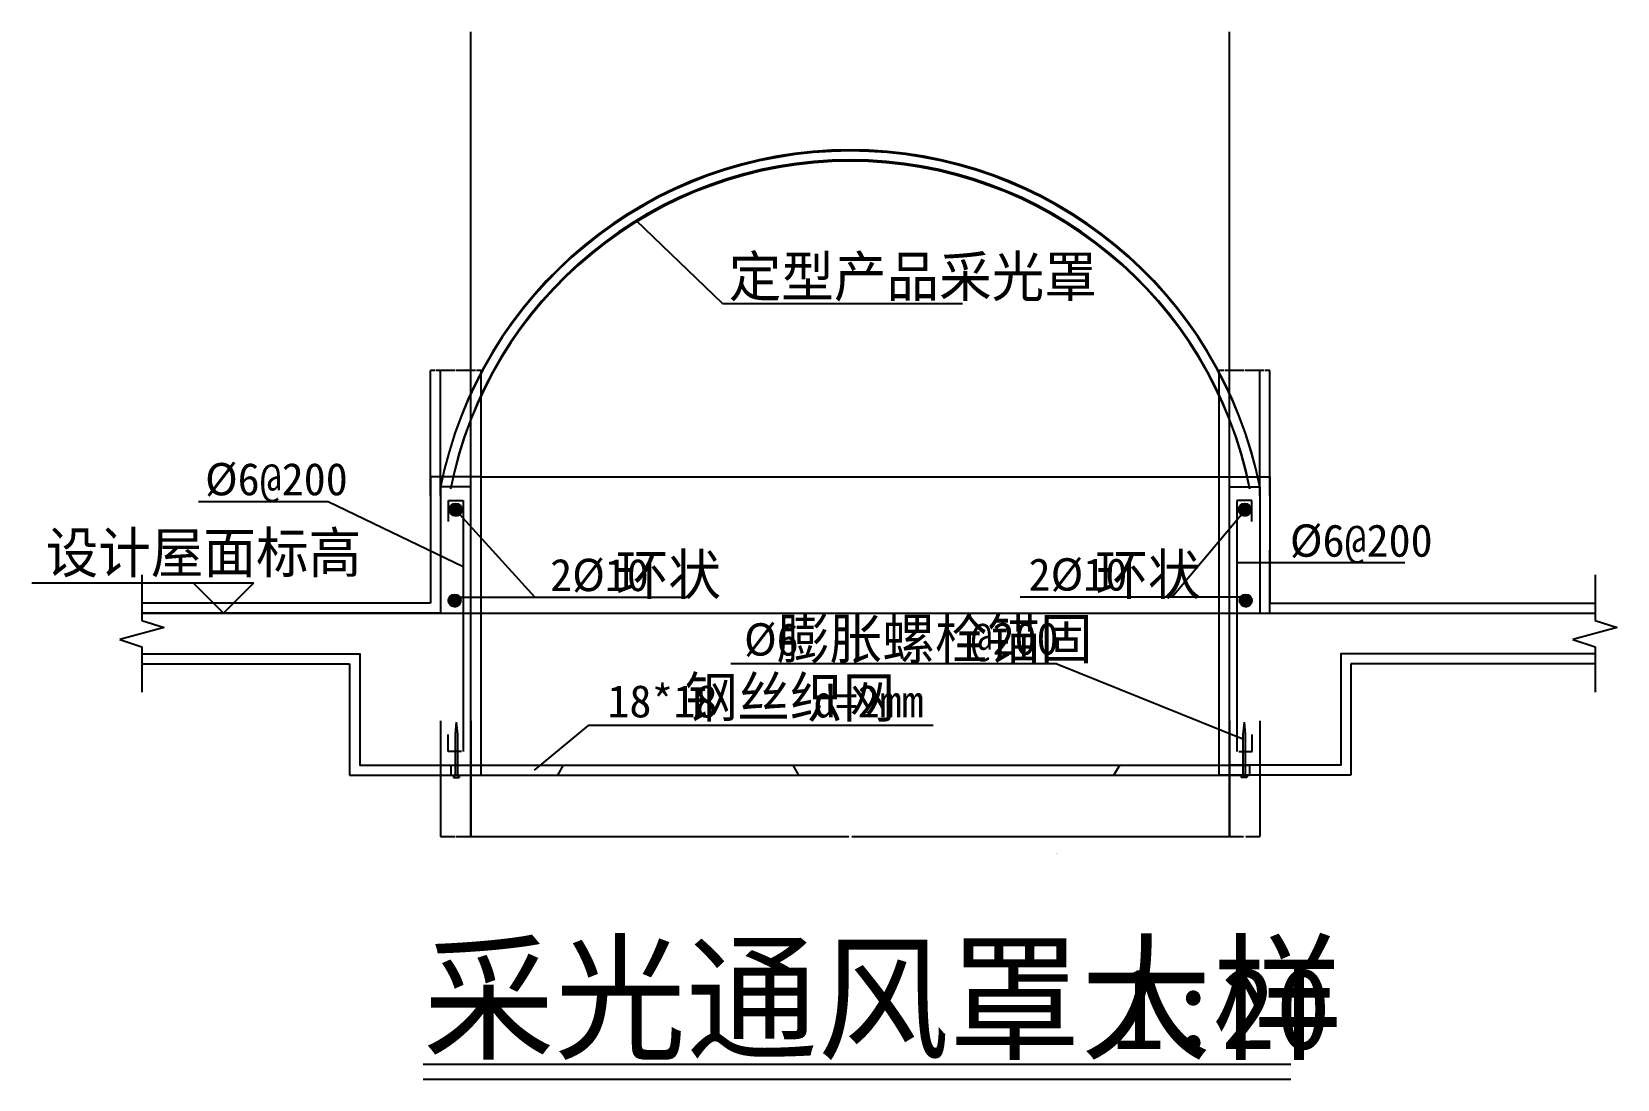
# Model space of a CAD drawing. Header units: metres. Extents: x 109257 to 112393, y 22799 to 24870.
import ezdxf

# ---------------------------------------------------------------- set-up
doc = ezdxf.new("R2010")
doc.units = ezdxf.units.M
for name, color, linetype in [('LINE', 3, 'Continuous'), ('OTHER', 7, 'Continuous'), ('PUB_DIM', 3, 'Continuous'), ('PUB_TEXT', 7, 'Continuous'), ('PUB_WALL', 255, 'Continuous'), ('S_DOTE', 1, 'Continuous'), ('S_FLOOR', 2, 'Continuous'), ('S_SURFACE', 6, 'Continuous')]:
    doc.layers.add(name, color=color, linetype=linetype)
doc.dimstyles.get("Standard").update_dxf_attribs({"dimtxt": 2.5, "dimasz": 2.5, "dimexe": 1.25, "dimexo": 0.625, "dimtad": 1, "dimcen": 2.5, "dimazin": 3, "dimtfac": 1, "dimtmove": 0, "dimatfit": 3})

# ---------------------------------------------------------------- blocks, each defined once
blk = doc.blocks.new('_CLOSEDFILLED')
at = {"color": 0, "linetype": 'BYBLOCK'}
blk.add_solid([(-1, 0), (0, 0), (-1, 0)], dxfattribs=at)
blk = doc.blocks.new('*D1')
for p, q in [((110065.05, 23507.47), (110065.05, 23278.44)), ((110125.55, 23507.47), (110125.55, 23278.44)), ((110065.3, 23278.44), (110094.3, 23278.44)), ((110096.3, 23278.44), (110125.3, 23278.44))]:
    blk.add_line(p, q)
at = {"layer": 'Defpoints'}
for p in [(110065.05, 23507.47), (110125.55, 23507.47), (110065.05, 23278.44)]:
    blk.add_point(p, dxfattribs=at)
at = {"layer": 'PUB_DIM', "xscale": 0.25, "yscale": 0.25, "rotation": 180}
blk.add_blockref('_CLOSEDFILLED', (110065.05, 23278.44), dxfattribs=at)
at = {"layer": 'PUB_DIM', "xscale": 0.25, "yscale": 0.25}
blk.add_blockref('_CLOSEDFILLED', (110125.55, 23278.44), dxfattribs=at)
at = {"layer": 'PUB_DIM', "insert": (110095.3, 23278.44), "char_height": 1, "attachment_point": 5}
blk.add_mtext('60', dxfattribs=at)
blk = doc.blocks.new('*D2')
for p, q in [((110125.55, 23507.47), (110125.55, 23278.44)), ((111625.55, 23507.47), (111625.55, 23278.44)), ((110125.8, 23278.44), (110872.55, 23278.44)), ((110878.55, 23278.44), (111625.3, 23278.44))]:
    blk.add_line(p, q)
at = {"layer": 'Defpoints'}
for p in [(110125.55, 23507.47), (111625.55, 23507.47), (110125.55, 23278.44)]:
    blk.add_point(p, dxfattribs=at)
at = {"layer": 'PUB_DIM', "xscale": 0.25, "yscale": 0.25, "rotation": 180}
blk.add_blockref('_CLOSEDFILLED', (110125.55, 23278.44), dxfattribs=at)
at = {"layer": 'PUB_DIM', "xscale": 0.25, "yscale": 0.25}
blk.add_blockref('_CLOSEDFILLED', (111625.55, 23278.44), dxfattribs=at)
at = {"layer": 'PUB_DIM', "insert": (110875.55, 23278.44), "char_height": 1, "attachment_point": 5}
blk.add_mtext('D=1500', dxfattribs=at)
blk = doc.blocks.new('*D3')
for p, q in [((111625.55, 23507.47), (111625.55, 23278.44)), ((111686, 23507.47), (111686, 23278.44)), ((111625.8, 23278.44), (111653.275, 23278.44)), ((111658.275, 23278.44), (111685.75, 23278.44))]:
    blk.add_line(p, q)
at = {"layer": 'Defpoints'}
for p in [(111625.55, 23507.47), (111686, 23507.47), (111625.55, 23278.44)]:
    blk.add_point(p, dxfattribs=at)
at = {"layer": 'PUB_DIM', "xscale": 0.25, "yscale": 0.25, "rotation": 180}
blk.add_blockref('_CLOSEDFILLED', (111625.55, 23278.44), dxfattribs=at)
at = {"layer": 'PUB_DIM', "xscale": 0.25, "yscale": 0.25}
blk.add_blockref('_CLOSEDFILLED', (111686, 23278.44), dxfattribs=at)
at = {"layer": 'PUB_DIM', "insert": (111655.775, 23278.44), "char_height": 1, "attachment_point": 5}
blk.add_mtext('60,45', dxfattribs=at)
blk = doc.blocks.new('*D4')
for p, q in [((110134.54, 24200.01), (110125.29, 24200.01)), ((110125.54, 23952.63), (110125.54, 24200.01)), ((110145.79, 24200.01), (110136.54, 24200.01)), ((110145.54, 23952.63), (110145.54, 24200.01))]:
    blk.add_line(p, q)
at = {"layer": 'Defpoints'}
for p in [(110145.54, 24200.01), (110125.54, 23952.63), (110145.54, 23952.63)]:
    blk.add_point(p, dxfattribs=at)
at = {"layer": 'PUB_DIM', "xscale": 0.25, "yscale": 0.25}
blk.add_blockref('_CLOSEDFILLED', (110125.54, 24200.01), dxfattribs=at)
at = {"layer": 'PUB_DIM', "xscale": 0.25, "yscale": 0.25, "rotation": 180}
blk.add_blockref('_CLOSEDFILLED', (110145.54, 24200.01), dxfattribs=at)
at = {"layer": 'PUB_DIM', "insert": (110135.54, 24200.01), "char_height": 1, "attachment_point": 5}
blk.add_mtext('20', dxfattribs=at)
blk = doc.blocks.new('*D5')
for p, q in [((110094.54, 24200.01), (110065.29, 24200.01)), ((110065.54, 23952.63), (110065.54, 24200.01)), ((110125.79, 24200.01), (110096.54, 24200.01)), ((110125.54, 23952.63), (110125.54, 24200.01))]:
    blk.add_line(p, q)
at = {"layer": 'Defpoints'}
for p in [(110125.54, 24200.01), (110065.54, 23952.63), (110125.54, 23952.63)]:
    blk.add_point(p, dxfattribs=at)
at = {"layer": 'PUB_DIM', "xscale": 0.25, "yscale": 0.25}
blk.add_blockref('_CLOSEDFILLED', (110065.54, 24200.01), dxfattribs=at)
at = {"layer": 'PUB_DIM', "xscale": 0.25, "yscale": 0.25, "rotation": 180}
blk.add_blockref('_CLOSEDFILLED', (110125.54, 24200.01), dxfattribs=at)
at = {"layer": 'PUB_DIM', "insert": (110095.54, 24200.01), "char_height": 1, "attachment_point": 5}
blk.add_mtext('60', dxfattribs=at)
blk = doc.blocks.new('*D6')
for p, q in [((110054.54, 24200.01), (110045.29, 24200.01)), ((110045.54, 23952.63), (110045.54, 24200.01)), ((110065.79, 24200.01), (110056.54, 24200.01)), ((110065.54, 23952.63), (110065.54, 24200.01))]:
    blk.add_line(p, q)
at = {"layer": 'Defpoints'}
for p in [(110065.54, 24200.01), (110045.54, 23952.63), (110065.54, 23952.63)]:
    blk.add_point(p, dxfattribs=at)
at = {"layer": 'PUB_DIM', "xscale": 0.25, "yscale": 0.25}
blk.add_blockref('_CLOSEDFILLED', (110045.54, 24200.01), dxfattribs=at)
at = {"layer": 'PUB_DIM', "xscale": 0.25, "yscale": 0.25, "rotation": 180}
blk.add_blockref('_CLOSEDFILLED', (110065.54, 24200.01), dxfattribs=at)
at = {"layer": 'PUB_DIM', "insert": (110055.54, 24200.01), "char_height": 1, "attachment_point": 5}
blk.add_mtext('20', dxfattribs=at)
blk = doc.blocks.new('*D7')
for p, q in [((111694.54, 24200.01), (111685.29, 24200.01)), ((111685.54, 23952.63), (111685.54, 24200.01)), ((111705.79, 24200.01), (111696.54, 24200.01)), ((111705.54, 23952.63), (111705.54, 24200.01))]:
    blk.add_line(p, q)
at = {"layer": 'Defpoints'}
for p in [(111705.54, 24200.01), (111685.54, 23952.63), (111705.54, 23952.63)]:
    blk.add_point(p, dxfattribs=at)
at = {"layer": 'PUB_DIM', "xscale": 0.25, "yscale": 0.25}
blk.add_blockref('_CLOSEDFILLED', (111685.54, 24200.01), dxfattribs=at)
at = {"layer": 'PUB_DIM', "xscale": 0.25, "yscale": 0.25, "rotation": 180}
blk.add_blockref('_CLOSEDFILLED', (111705.54, 24200.01), dxfattribs=at)
at = {"layer": 'PUB_DIM', "insert": (111695.54, 24200.01), "char_height": 1, "attachment_point": 5}
blk.add_mtext('20', dxfattribs=at)
blk = doc.blocks.new('*D8')
for p, q in [((111654.54, 24200.01), (111625.29, 24200.01)), ((111625.54, 23952.63), (111625.54, 24200.01)), ((111685.79, 24200.01), (111656.54, 24200.01)), ((111685.54, 23952.63), (111685.54, 24200.01))]:
    blk.add_line(p, q)
at = {"layer": 'Defpoints'}
for p in [(111685.54, 24200.01), (111625.54, 23952.63), (111685.54, 23952.63)]:
    blk.add_point(p, dxfattribs=at)
at = {"layer": 'PUB_DIM', "xscale": 0.25, "yscale": 0.25}
blk.add_blockref('_CLOSEDFILLED', (111625.54, 24200.01), dxfattribs=at)
at = {"layer": 'PUB_DIM', "xscale": 0.25, "yscale": 0.25, "rotation": 180}
blk.add_blockref('_CLOSEDFILLED', (111685.54, 24200.01), dxfattribs=at)
at = {"layer": 'PUB_DIM', "insert": (111655.54, 24200.01), "char_height": 1, "attachment_point": 5}
blk.add_mtext('60', dxfattribs=at)
blk = doc.blocks.new('*D9')
for p, q in [((111614.54, 24200.01), (111605.29, 24200.01)), ((111605.54, 23952.63), (111605.54, 24200.01)), ((111625.79, 24200.01), (111616.54, 24200.01)), ((111625.54, 23952.63), (111625.54, 24200.01))]:
    blk.add_line(p, q)
at = {"layer": 'Defpoints'}
for p in [(111625.54, 24200.01), (111605.54, 23952.63), (111625.54, 23952.63)]:
    blk.add_point(p, dxfattribs=at)
at = {"layer": 'PUB_DIM', "xscale": 0.25, "yscale": 0.25}
blk.add_blockref('_CLOSEDFILLED', (111605.54, 24200.01), dxfattribs=at)
at = {"layer": 'PUB_DIM', "xscale": 0.25, "yscale": 0.25, "rotation": 180}
blk.add_blockref('_CLOSEDFILLED', (111625.54, 24200.01), dxfattribs=at)
at = {"layer": 'PUB_DIM', "insert": (111615.54, 24200.01), "char_height": 1, "attachment_point": 5}
blk.add_mtext('20', dxfattribs=at)
blk = doc.blocks.new('*D10')
for p, q in [((111705.3, 24079.21), (111705.05, 24079.21)), ((111705.55, 23989.95), (111705.55, 24079.21)), ((111705.55, 23969.95), (111705.55, 24079.21)), ((111705.55, 24079.21), (111705.55, 24079.21)), ((111705.8, 24079.21), (111706.05, 24079.21))]:
    blk.add_line(p, q)
at = {"layer": 'Defpoints'}
for p in [(111705.55, 24079.21), (111705.55, 23989.95), (111705.55, 23969.95)]:
    blk.add_point(p, dxfattribs=at)
at = {"layer": 'PUB_DIM', "xscale": 0.25, "yscale": 0.25}
blk.add_blockref('_CLOSEDFILLED', (111705.55, 24079.21), dxfattribs=at)
at = {"layer": 'PUB_DIM', "xscale": 0.25, "yscale": 0.25, "rotation": 180}
blk.add_blockref('_CLOSEDFILLED', (111705.55, 24079.21), dxfattribs=at)
at = {"layer": 'PUB_DIM', "insert": (111705.55, 24080.335), "char_height": 1, "attachment_point": 5}
blk.add_mtext('0', dxfattribs=at)
blk = doc.blocks.new('*D11')
for p, q in [((111705.55, 23969.95), (111705.55, 23844.95)), ((111705.3, 23844.95), (111705.05, 23844.95)), ((111705.55, 23719.95), (111705.55, 23844.95)), ((111705.55, 23844.95), (111705.55, 23844.95)), ((111705.8, 23844.95), (111706.05, 23844.95))]:
    blk.add_line(p, q)
at = {"layer": 'Defpoints'}
for p in [(111705.55, 23969.95), (111705.55, 23844.95), (111705.55, 23719.95)]:
    blk.add_point(p, dxfattribs=at)
at = {"layer": 'PUB_DIM', "xscale": 0.25, "yscale": 0.25}
blk.add_blockref('_CLOSEDFILLED', (111705.55, 23844.95), dxfattribs=at)
at = {"layer": 'PUB_DIM', "xscale": 0.25, "yscale": 0.25, "rotation": 180}
blk.add_blockref('_CLOSEDFILLED', (111705.55, 23844.95), dxfattribs=at)
at = {"layer": 'PUB_DIM', "insert": (111705.55, 23846.075), "char_height": 1, "attachment_point": 5}
blk.add_mtext('0', dxfattribs=at)

msp = doc.modelspace()

# ---------------------------------------------------------------- hatches: boundary and pattern name
at = {"layer": 'LINE'}
h = msp.add_hatch(dxfattribs=at)
h.set_pattern_fill('NET3', scale=300)
h.paths.add_polyline_path([(111665.55, 23399.95), (111665.55, 23419.95), (110085.55, 23419.95), (110085.55, 23399.95)])
at = {"layer": 'PUB_DIM'}
h = msp.add_hatch(dxfattribs=at)
h.set_pattern_fill('SOLID')
h.paths.add_polyline_path([(110083.07, 23924.86, 1), (110107.5, 23924.86, 1)])
h = msp.add_hatch(dxfattribs=at)
h.set_pattern_fill('SOLID')
h.paths.add_polyline_path([(111643.6, 23924.86, 1), (111668.02, 23924.86, 1)])
h = msp.add_hatch(dxfattribs=at)
h.set_pattern_fill('SOLID')
h.paths.add_polyline_path([(110081.09, 23745.17, 1), (110105.51, 23745.17, 1)])
h = msp.add_hatch(dxfattribs=at)
h.set_pattern_fill('SOLID')
h.paths.add_polyline_path([(111645.58, 23745.17, 1), (111670.01, 23745.17, 1)])

# ---------------------------------------------------------------- linework, layer by layer
at = {"layer": 'LINE'}
for p, q in [((109586.49, 23941.22), (109843.38, 23941.22)), ((111972.18, 23819.78), (111640.23, 23819.78)), ((110096.56, 23751.65), (110552.19, 23751.65)), ((111656.52, 23751.65), (111211.44, 23751.65)), ((111284.19, 23620.32), (110639.79, 23620.32)), ((110096.65, 23504.59), (110094.15, 23480.29)), ((110096.65, 23504.59), (110099.15, 23480.29)), ((110357.26, 23498.16), (110250.78, 23409.95)), ((111039.53, 23498.16), (110357.26, 23498.16)), ((111654.44, 23504.59), (111651.94, 23480.29)), ((111654.44, 23504.59), (111656.94, 23480.29)), ((110094.15, 23480.24), (110094.15, 23398.83)), ((110099.15, 23480.24), (110099.15, 23398.83)), ((111651.94, 23480.24), (111651.94, 23398.83)), ((111656.94, 23480.24), (111656.94, 23398.83)), ((110085.55, 23419.95), (111665.55, 23419.95)), ((110085.55, 23419.95), (110085.55, 23399.95)), ((110085.55, 23399.95), (111665.55, 23399.95)), ((110090.87, 23398.83), (110094.15, 23398.83)), ((110090.87, 23398.83), (110090.87, 23395.57)), ((110090.87, 23395.57), (110102.22, 23395.57)), ((110094.15, 23395.57), (110094.15, 23395.42)), ((110099.15, 23398.83), (110102.22, 23398.83)), ((110099.15, 23395.57), (110099.15, 23395.42)), ((110102.22, 23398.83), (110102.22, 23395.57)), ((111651.94, 23398.83), (111648.87, 23398.83)), ((111648.87, 23398.83), (111648.87, 23395.57)), ((111660.22, 23395.57), (111648.87, 23395.57)), ((111651.94, 23395.57), (111651.94, 23395.42)), ((111660.22, 23398.83), (111656.94, 23398.83)), ((111656.94, 23395.57), (111656.94, 23395.42)), ((111660.22, 23398.83), (111660.22, 23395.57)), ((111665.55, 23419.95), (111665.55, 23399.95))]:
    msp.add_line(p, q, dxfattribs=at)
for centre, start, end in [((110094.65, 23480.24), 174.13, 180), ((110098.65, 23480.24), 0, 5.87), ((111652.44, 23480.24), 174.13, 180), ((111656.44, 23480.24), 0, 5.87), ((111284.19, 23246.33), 270, 301.54)]:
    msp.add_arc(centre, 0.5, start, end, dxfattribs=at)
at = {"layer": 'OTHER'}
for p, q in [((109474.97, 23795.95), (109474.97, 23705.95)), ((112348.6, 23795.95), (112348.6, 23705.95)), ((109474.97, 23705.95), (109518.97, 23691.95)), ((112348.6, 23705.95), (112392.6, 23691.95)), ((109518.97, 23691.95), (109430.97, 23667.95)), ((112392.6, 23691.95), (112304.6, 23667.95)), ((109430.97, 23667.95), (109474.97, 23653.95)), ((109474.97, 23653.95), (109474.97, 23563.95)), ((112304.6, 23667.95), (112348.6, 23653.95)), ((112348.6, 23653.95), (112348.6, 23563.95))]:
    msp.add_line(p, q, dxfattribs=at)
at = {"layer": 'PUB_DIM'}
for p, q in [((110622.8, 24332.37), (110452.21, 24496.42)), ((110622.8, 24332.37), (111097.94, 24332.37)), ((110145.55, 23989.95), (111605.55, 23989.95)), ((109843.38, 23941.22), (110110.14, 23812.22)), ((110081.29, 23901.51), (110081.29, 23942.73)), ((110081.29, 23942.73), (110110.14, 23942.73)), ((110110.14, 23942.73), (110110.14, 23446.6)), ((111640.23, 23942.73), (111640.23, 23446.6)), ((111670.13, 23942.73), (111640.23, 23942.73)), ((111670.13, 23901.51), (111670.13, 23942.73)), ((110095.4, 23923.67), (110251.66, 23751.65)), ((111655.46, 23922.01), (111512.57, 23751.65)), ((109256.91, 23779.95), (109696.26, 23779.95)), ((109576.26, 23779.95), (109636.26, 23719.95)), ((109636.26, 23719.95), (109696.26, 23779.95)), ((109576.26, 23719.95), (109720.89, 23719.95)), ((111284.19, 23620.32), (111651.94, 23471.44)), ((110080.8, 23446.6), (110080.8, 23480.18)), ((111670.29, 23446.6), (111670.29, 23480.18)), ((110106.77, 23446.6), (110080.8, 23446.6)), ((111644.32, 23446.6), (111670.29, 23446.6))]:
    msp.add_line(p, q, dxfattribs=at)
for centre in [(110095.28, 23924.86), (111655.81, 23924.86), (110093.3, 23745.17), (111657.8, 23745.17)]:
    msp.add_circle(centre, 12.21, dxfattribs=at)
at = {"layer": 'PUB_TEXT'}
for points in [[(110031.09, 22828.54), (111747.22, 22828.54)], [(110031.09, 22798.54), (111747.22, 22798.54)]]:
    msp.add_lwpolyline(points, dxfattribs=at)
at = {"layer": 'PUB_WALL'}
for points in [[(111685.55, 23969.95, 0.82), (110065.55, 23969.95, 0.82)], [(111666.02, 23965.63, 0.82), (110085.08, 23965.63, 0.82)], [(109474.97, 23639.95), (109905.55, 23639.95), (109905.55, 23419.95), (110125.55, 23419.95), (110125.55, 23969.95), (110065.55, 23969.95), (110065.55, 23720.45, -0.41), (110065.05, 23719.95), (109474.97, 23719.95)], [(112347.96, 23639.95), (111845.55, 23639.95), (111845.55, 23419.95), (111625.55, 23419.95), (111625.55, 23969.95), (111685.55, 23969.95), (111685.55, 23720.45, 0.41), (111686.05, 23719.95), (112347.96, 23719.95)]]:
    msp.add_lwpolyline(points, format="xyb", dxfattribs=at)
at = {"layer": 'S_DOTE'}
for p, q in [((110125.55, 23276.91), (110125.55, 24869.95)), ((111625.55, 23276.91), (111625.55, 24869.95)), ((109474.97, 23719.95), (112347.96, 23719.95))]:
    msp.add_line(p, q, dxfattribs=at)
at = {"layer": 'S_FLOOR'}
for p, q in [((110065.55, 23969.95), (110065.55, 23720.45)), ((110125.55, 23969.95), (110065.55, 23969.95)), ((110125.55, 23419.95), (110125.55, 23969.95)), ((111625.55, 23419.95), (111625.55, 23969.95)), ((111625.55, 23969.95), (111685.55, 23969.95)), ((111685.55, 23969.95), (111685.55, 23720.45)), ((110065.05, 23719.95), (109474.97, 23719.95)), ((111686.05, 23719.95), (112347.96, 23719.95)), ((109474.97, 23639.95), (109905.55, 23639.95)), ((109905.55, 23639.95), (109905.55, 23419.95)), ((111845.55, 23639.95), (111845.55, 23419.95)), ((112347.96, 23639.95), (111845.55, 23639.95)), ((109905.55, 23419.95), (110125.55, 23419.95)), ((111845.55, 23419.95), (111625.55, 23419.95))]:
    msp.add_line(p, q, dxfattribs=at)
for centre, radius, start, end in [((110875.55, 23811.24), 825.4, 11.09, 168.91), ((110875.55, 23811.24), 805.41, 11.05, 168.95), ((110065.05, 23720.45), 0.5, 270, 0), ((111686.05, 23720.45), 0.5, 180, 270)]:
    msp.add_arc(centre, radius, start, end, dxfattribs=at)
at = {"layer": 'S_SURFACE'}
for p, q in [((110145.55, 23989.95), (110045.55, 23989.95)), ((110045.55, 23989.95), (110045.55, 23739.95)), ((110145.55, 23399.95), (110145.55, 23989.95)), ((111605.55, 23399.95), (111605.55, 23989.95)), ((111605.55, 23989.95), (111705.55, 23989.95)), ((111705.55, 23989.95), (111705.55, 23739.95)), ((110045.55, 23739.95), (109474.97, 23739.95)), ((111705.55, 23739.95), (112348.6, 23739.95)), ((109474.97, 23619.95), (109885.55, 23619.95)), ((109885.55, 23619.95), (109885.55, 23399.95)), ((112348.6, 23619.95), (111865.55, 23619.95)), ((111865.55, 23619.95), (111865.55, 23399.95)), ((109885.55, 23399.95), (110145.55, 23399.95)), ((111865.55, 23399.95), (111605.55, 23399.95))]:
    msp.add_line(p, q, dxfattribs=at)

# ---------------------------------------------------------------- texts
at = {"layer": 'PUB_DIM'}
msp.add_text('设计屋面标高', height=80, dxfattribs=at).set_placement((109284.54, 23799.95))
at = {"layer": 'PUB_TEXT'}
for s, height, p in [('定型产品采光罩', 80, (110635.39, 24345.89)), ('%%c6@200', 64, (109599.61, 23953.3)), ('%%c6@200', 64, (111745.12, 23831.85)), ('环状', 80, (110412.03, 23756.59)), ('2%%c10', 64, (111228.37, 23764.86)), ('环状', 80, (111360.28, 23756.59)), ('2%%c10', 64, (110282.16, 23763.83)), ('膨胀螺栓锚固', 80, (110730.93, 23629.9)), ('%%c6', 64, (110665.58, 23636.37)), ('@200', 64, (111113.56, 23638.18)), ('18*18', 64, (110395.39, 23514.13)), ('钢丝织网 ', 80, (110548.51, 23514.13)), ('d=2mm', 64, (110803.14, 23514.13)), ('采光通风罩大样', 200, (110031.09, 22858.54)), ('1:20', 160, (111390.65, 22858.54))]:
    msp.add_text(s, height=height, dxfattribs=at).set_placement(p)

# ---------------------------------------------------------------- dimensions: what is measured, and where the dimension line sits
at = {"layer": 'PUB_DIM'}
for base, p1, p2, picture, middle in [((110065.54, 24200.01), (110065.54, 23952.63), (110045.54, 23952.63), '*D6', (110055.54, 24200.01)), ((110125.54, 24200.01), (110125.54, 23952.63), (110065.54, 23952.63), '*D5', (110095.54, 24200.01)), ((110145.54, 24200.01), (110145.54, 23952.63), (110125.54, 23952.63), '*D4', (110135.54, 24200.01)), ((111625.54, 24200.01), (111625.54, 23952.63), (111605.54, 23952.63), '*D9', (111615.54, 24200.01)), ((111685.54, 24200.01), (111685.54, 23952.63), (111625.54, 23952.63), '*D8', (111655.54, 24200.01)), ((111705.54, 24200.01), (111705.54, 23952.63), (111685.54, 23952.63), '*D7', (111695.54, 24200.01)), ((111705.55, 24079.21), (111705.55, 23989.95), (111705.55, 23969.95), '*D10', (111705.55, 24080.335)), ((111705.55, 23844.95), (111705.55, 23969.95), (111705.55, 23719.95), '*D11', (111705.55, 23846.075)), ((111625.55, 23278.44), (111625.55, 23507.47), (111686, 23507.47), '*D3', (111655.775, 23278.44))]:
    dim = msp.add_linear_dim(base=base, p1=p1, p2=p2, dimstyle='Standard', dxfattribs=at)
    dim.commit()
    dim.dimension.update_dxf_attribs({"geometry": picture, "text_midpoint": middle})
for base, p1, p2, text, picture, middle in [((110065.05, 23278.44), (110065.05, 23507.47), (110125.55, 23507.47), '60', '*D1', (110095.3, 23278.44)), ((110125.55, 23278.44), (110125.55, 23507.47), (111625.55, 23507.47), 'D=1500', '*D2', (110875.55, 23278.44))]:
    dim = msp.add_linear_dim(base=base, p1=p1, p2=p2, text=text, dimstyle='Standard', dxfattribs=at)
    dim.commit()
    dim.dimension.update_dxf_attribs({"geometry": picture, "text_midpoint": middle})

doc.saveas('drawing.dxf')
